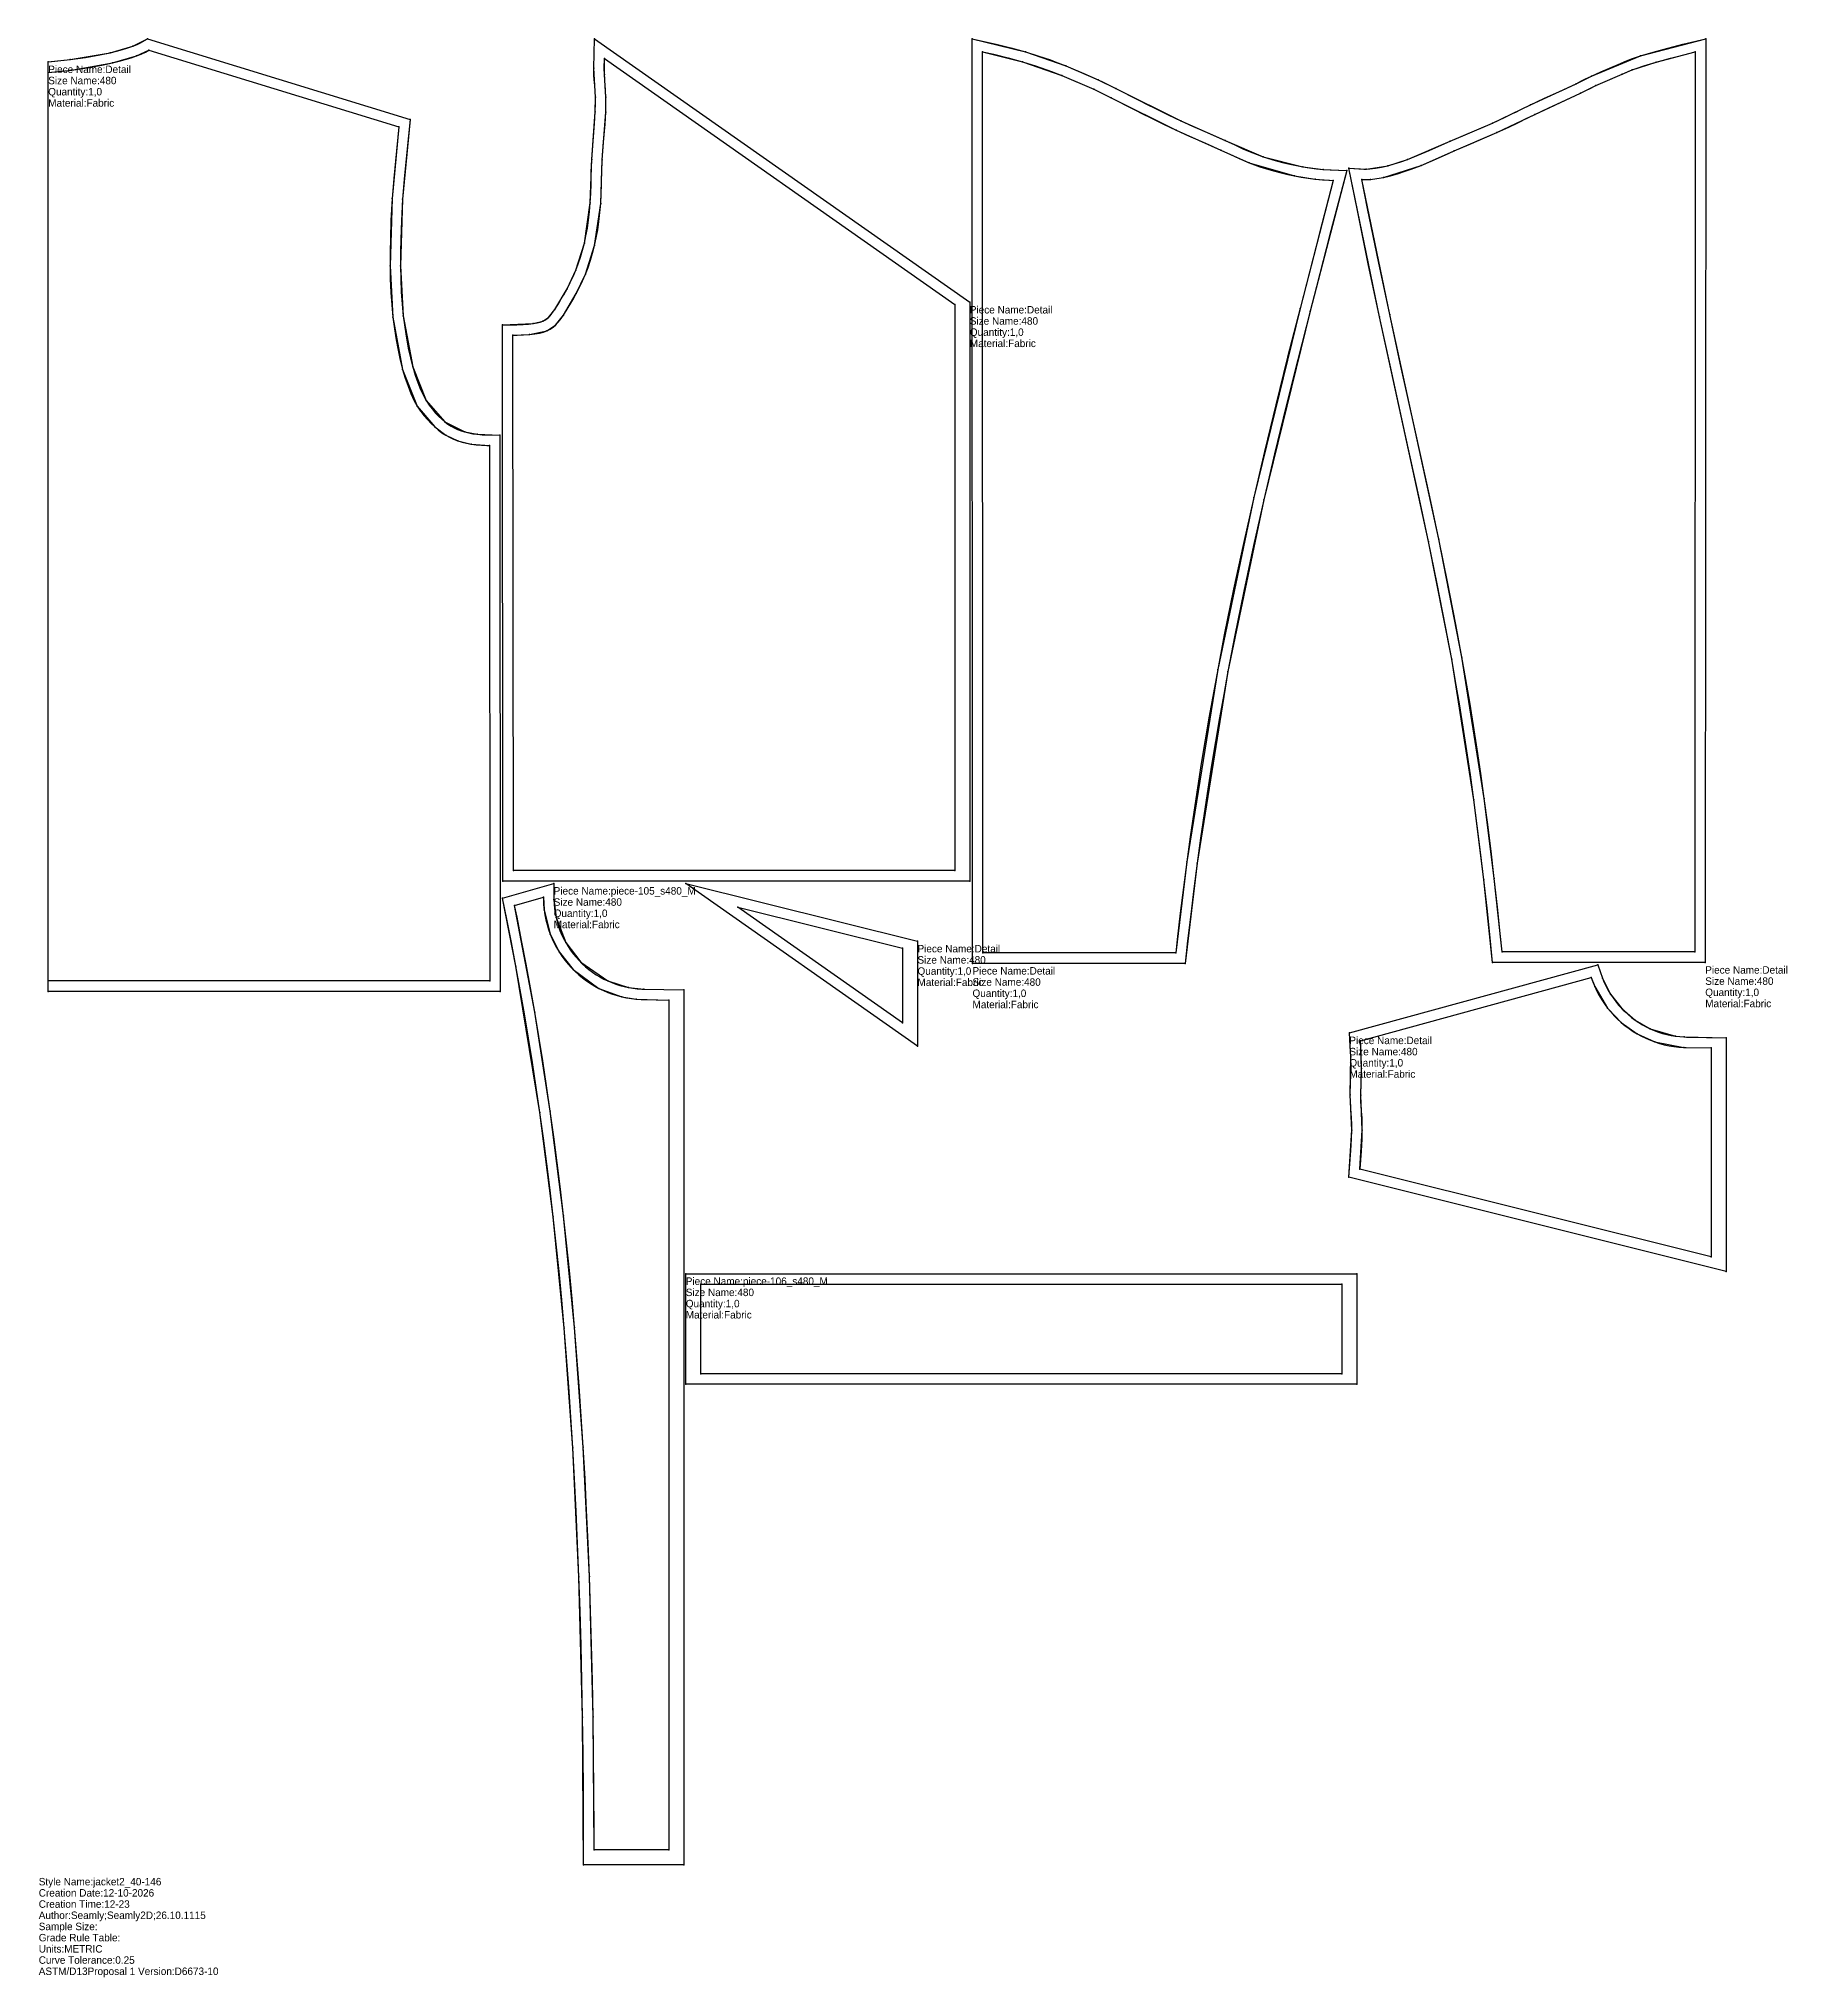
# Model space of a CAD drawing. Extents: x 0 to 1171, y -69 to 1229.
import ezdxf

# ---------------------------------------------------------------- set-up
doc = ezdxf.new("R2010")
doc.units = 0
for name, color, linetype in [('1', 7, 'CONTINUOUS'), ('14', 7, 'CONTINUOUS'), ('2', 7, 'CONTINUOUS'), ('3', 7, 'CONTINUOUS'), ('84', 7, 'CONTINUOUS'), ('87', 7, 'CONTINUOUS')]:
    doc.layers.add(name, color=color, linetype=linetype)

# ---------------------------------------------------------------- blocks, each defined once
blk = doc.blocks.new('piece-105_s480_M')
at = {"layer": '1'}
blk.add_lwpolyline([(344.91, 663.58), (345, 652.79), (346.49, 640.75), (352.96, 623.99), (363.02, 610.77), (381.08, 598.25), (395.02, 593.82), (405.34, 592.75), (431.99, 592.22), (431.99, 6.37), (365, 6.37), (364.28, 105.23), (361.85, 199.07), (357.72, 285.58), (351.97, 365.65), (344.62, 440.18), (335.72, 510.08), (319.6, 608.21), (310.62, 653.69)], close=True, dxfattribs=at)
at = {"layer": '14'}
blk.add_lwpolyline([(337.99, 654.29), (338.51, 645.84), (342.58, 629.61), (348.59, 617.66), (358.07, 605.82), (375.25, 593.29), (390.51, 587.63), (400.22, 586.02), (421.99, 585.41), (421.99, 16.37), (371.99, 16.37), (371.28, 105.34), (368.84, 199.33), (364.71, 285.99), (358.94, 366.24), (351.57, 440.96), (342.66, 511.06), (332.24, 577.43), (318.77, 648.76)], close=True, dxfattribs=at)
at = {"layer": '2'}
for p in [(344.91, 663.58), (310.62, 653.69), (337.99, 654.29), (318.77, 648.76), (421.99, 585.41), (431.99, 592.22), (371.99, 16.37), (421.99, 16.37), (365, 6.37), (431.99, 6.37)]:
    blk.add_point(p, dxfattribs=at)
at = {"layer": '3'}
for p in [(345, 652.79), (338.51, 645.84), (346.49, 640.75), (342.58, 629.61), (352.96, 623.99), (348.59, 617.66), (363.02, 610.77), (319.6, 608.21), (358.07, 605.82), (381.08, 598.25), (375.25, 593.29), (390.51, 587.63), (395.02, 593.82), (400.22, 586.02), (405.34, 592.75), (332.24, 577.43), (335.72, 510.08), (342.66, 511.06), (344.62, 440.18), (351.57, 440.96), (351.97, 365.65), (358.94, 366.24), (364.71, 285.99), (357.72, 285.58), (361.85, 199.07), (368.84, 199.33), (364.28, 105.23), (371.28, 105.34)]:
    blk.add_point(p, dxfattribs=at)
at = {"layer": '84'}
blk.add_lwpolyline([(344.91, 663.58), (345, 652.79), (345.16, 649.72), (345.46, 646.7), (345.9, 643.71), (346.49, 640.75), (347.23, 637.83), (348.1, 634.96), (349.12, 632.13), (350.26, 629.36), (351.55, 626.64), (352.96, 623.99), (354.51, 621.4), (356.18, 618.89), (357.98, 616.46), (359.9, 614.12), (361.97, 611.84), (363.02, 610.77), (364.06, 609.74), (366.28, 607.73), (368.56, 605.85), (370.92, 604.09), (373.36, 602.44), (375.87, 600.92), (378.45, 599.52), (381.08, 598.25), (383.78, 597.1), (386.52, 596.08), (389.31, 595.19), (392.15, 594.44), (395.02, 593.82), (397.93, 593.34), (400.87, 592.99), (403.86, 592.79), (405.34, 592.75), (431.99, 592.22), (431.99, 6.37), (365, 6.37), (364.98, 29.49), (364.86, 55.28), (364.63, 80.52), (364.28, 105.23), (363.84, 129.43), (363.28, 153.12), (362.62, 176.33), (361.85, 199.07), (360.97, 221.35), (359.99, 243.18), (358.91, 264.59), (357.72, 285.58), (356.44, 306.16), (355.05, 326.36), (353.56, 346.18), (351.97, 365.65), (350.28, 384.76), (348.49, 403.55), (346.6, 422.01), (344.62, 440.18), (342.54, 458.05), (340.36, 475.65), (338.09, 492.99), (335.72, 510.08), (333.27, 526.93), (330.72, 543.57), (328.07, 560), (325.34, 576.24), (322.51, 592.31), (319.6, 608.21), (316.59, 623.97), (313.5, 639.59), (310.62, 653.69)], close=True, dxfattribs=at)
at = {"layer": '87'}
blk.add_lwpolyline([(337.99, 654.29), (338.01, 652.59), (338.17, 649.2), (338.51, 645.84), (339.01, 642.51), (339.66, 639.21), (340.48, 635.96), (341.46, 632.76), (342.58, 629.61), (343.86, 626.52), (345.29, 623.49), (346.87, 620.54), (348.59, 617.66), (350.45, 614.87), (352.46, 612.16), (354.6, 609.55), (356.88, 607.03), (358.07, 605.82), (359.25, 604.65), (361.7, 602.43), (364.24, 600.34), (366.87, 598.38), (369.59, 596.55), (372.38, 594.85), (375.25, 593.29), (378.18, 591.87), (381.19, 590.6), (384.24, 589.46), (387.35, 588.47), (390.51, 587.63), (393.71, 586.94), (396.95, 586.4), (400.22, 586.02), (403.52, 585.8), (405.18, 585.75), (421.99, 585.41), (421.99, 16.37), (371.99, 16.37), (371.98, 29.51), (371.86, 55.32), (371.62, 80.6), (371.28, 105.34), (370.83, 129.57), (370.28, 153.3), (369.61, 176.55), (368.84, 199.33), (367.97, 221.64), (366.99, 243.52), (365.9, 264.96), (364.71, 285.99), (363.42, 306.62), (362.03, 326.86), (360.53, 346.73), (358.94, 366.24), (357.25, 385.4), (355.45, 404.24), (353.56, 422.75), (351.57, 440.96), (349.49, 458.89), (347.31, 476.53), (345.03, 493.92), (342.66, 511.06), (340.19, 527.97), (337.63, 544.66), (334.98, 561.14), (332.24, 577.43), (329.4, 593.55), (326.48, 609.5), (323.46, 625.3), (320.36, 640.97), (318.77, 648.76)], close=True, dxfattribs=at)
at = {"layer": '1'}
for s, p in [('Size Name:480', (344.91, 648.58)), ('Piece Name:piece-105_s480_M', (344.91, 656.08)), ('Quantity:1,0', (344.91, 641.08)), ('Material:Fabric', (344.91, 633.58))]:
    blk.add_text(s, height=5, dxfattribs=at).set_placement(p)
blk = doc.blocks.new('piece-106_s480_M')
at = {"layer": '1'}
blk.add_lwpolyline([(433.39, 402.17), (882.85, 402.17), (882.85, 328.17), (433.39, 328.17)], close=True, dxfattribs=at)
at = {"layer": '14'}
blk.add_lwpolyline([(443.39, 395.17), (872.84, 395.17), (872.84, 335.17), (443.39, 335.17)], close=True, dxfattribs=at)
at = {"layer": '2'}
for p in [(433.39, 402.17), (443.39, 395.17), (872.84, 395.17), (882.85, 402.17), (433.39, 328.17), (443.39, 335.17), (872.84, 335.17), (882.85, 328.17)]:
    blk.add_point(p, dxfattribs=at)
at = {"layer": '84'}
blk.add_lwpolyline([(433.39, 402.17), (882.85, 402.17), (882.85, 328.17), (433.39, 328.17)], close=True, dxfattribs=at)
at = {"layer": '87'}
blk.add_lwpolyline([(443.39, 395.17), (872.84, 395.17), (872.84, 335.17), (443.39, 335.17)], close=True, dxfattribs=at)
at = {"layer": '1'}
for s, p in [('Size Name:480', (433.39, 387.17)), ('Piece Name:piece-106_s480_M', (433.39, 394.67)), ('Quantity:1,0', (433.39, 379.67)), ('Material:Fabric', (433.39, 372.17))]:
    blk.add_text(s, height=5, dxfattribs=at).set_placement(p)
blk = doc.blocks.new('piece_Detail_s480_M')
at = {"layer": '1'}
blk.add_lwpolyline([(6.35, 1213.79), (21.1, 1215.26), (47.79, 1219.94), (62.98, 1224.33), (72.95, 1229.25), (248.81, 1175.22), (243.73, 1121.92), (242.31, 1077.25), (244.21, 1043.64), (250.49, 1009.6), (259.51, 986.88), (272, 972.75), (285.38, 965.89), (293.77, 964.35), (308.83, 963.69), (309.12, 591.24), (6.35, 591.24)], close=True, dxfattribs=at)
at = {"layer": '14'}
blk.add_lwpolyline([(6.35, 1206.76), (21.98, 1208.32), (49.36, 1213.11), (65.42, 1217.76), (73.77, 1221.68), (241.25, 1170.22), (236.74, 1122.38), (235.31, 1077.19), (237.25, 1042.86), (243.75, 1007.73), (253.5, 983.29), (265.21, 969.34), (272.6, 963.8), (280.63, 960.04), (289.69, 957.83), (301.83, 956.86), (302.11, 598.24), (6.35, 598.24)], close=True, dxfattribs=at)
at = {"layer": '2'}
for p in [(72.95, 1229.25), (73.77, 1221.68), (6.35, 1213.79), (6.35, 1206.76), (241.25, 1170.22), (248.81, 1175.22), (308.83, 963.69), (301.83, 956.86), (6.35, 598.24), (302.11, 598.24), (6.35, 591.24), (309.12, 591.24)]:
    blk.add_point(p, dxfattribs=at)
at = {"layer": '3'}
for p in [(62.98, 1224.33), (21.1, 1215.26), (21.98, 1208.32), (47.79, 1219.94), (49.36, 1213.11), (65.42, 1217.76), (236.74, 1122.38), (243.73, 1121.92), (235.31, 1077.19), (242.31, 1077.25), (237.25, 1042.86), (244.21, 1043.64), (243.75, 1007.73), (250.49, 1009.6), (259.51, 986.88), (253.5, 983.29), (265.21, 969.34), (272, 972.75), (272.6, 963.8), (285.38, 965.89), (293.77, 964.35), (280.63, 960.04), (289.69, 957.83)]:
    blk.add_point(p, dxfattribs=at)
at = {"layer": '84'}
blk.add_lwpolyline([(6.35, 1213.79), (10.86, 1214.14), (21.1, 1215.26), (31.23, 1216.71), (40.97, 1218.46), (47.79, 1219.94), (52.04, 1220.98), (56.03, 1222.07), (59.69, 1223.18), (62.98, 1224.33), (65.84, 1225.46), (68.2, 1226.57), (72.95, 1229.25), (248.81, 1175.22), (246.54, 1153.38), (244.76, 1135.11), (243.73, 1121.92), (242.92, 1107.33), (242.52, 1095.14), (242.36, 1086.39), (242.32, 1081.78), (242.31, 1077.25), (242.48, 1068.38), (242.86, 1059.82), (243.44, 1051.57), (244.21, 1043.64), (245.16, 1036.06), (246.27, 1028.84), (247.54, 1022.01), (248.95, 1015.59), (250.49, 1009.6), (252.15, 1004.06), (253.9, 998.99), (255.73, 994.42), (257.61, 990.37), (259.51, 986.88), (261.44, 983.93), (262.36, 982.72), (263.43, 981.39), (265.64, 978.83), (267.78, 976.56), (269.9, 974.53), (272, 972.75), (274.1, 971.17), (276.21, 969.8), (278.37, 968.59), (280.6, 967.55), (282.93, 966.66), (285.38, 965.89), (288, 965.26), (290.79, 964.74), (293.77, 964.35), (296.98, 964.07), (300.44, 963.9), (308.83, 963.69), (309.12, 591.24), (6.35, 591.24)], close=True, dxfattribs=at)
at = {"layer": '87'}
blk.add_lwpolyline([(6.35, 1206.76), (11.52, 1207.17), (21.98, 1208.32), (32.34, 1209.8), (42.33, 1211.59), (49.36, 1213.11), (53.8, 1214.2), (57.98, 1215.34), (61.86, 1216.53), (65.42, 1217.76), (68.62, 1219.04), (71.41, 1220.34), (73.77, 1221.68), (241.25, 1170.22), (239.57, 1154.09), (237.78, 1135.72), (236.74, 1122.38), (235.93, 1107.64), (235.52, 1095.32), (235.36, 1086.48), (235.32, 1081.81), (235.31, 1077.19), (235.48, 1068.16), (235.87, 1059.42), (236.46, 1050.98), (237.25, 1042.86), (238.22, 1035.09), (239.37, 1027.67), (240.68, 1020.62), (242.14, 1013.97), (243.75, 1007.73), (245.48, 1001.91), (247.34, 996.55), (249.3, 991.64), (251.35, 987.22), (253.5, 983.29), (255.72, 979.88), (256.85, 978.4), (258.05, 976.91), (260.43, 974.15), (262.81, 971.62), (265.21, 969.34), (267.62, 967.27), (270.08, 965.43), (272.6, 963.8), (275.19, 962.36), (277.86, 961.11), (280.63, 960.04), (283.51, 959.14), (286.53, 958.41), (289.69, 957.83), (293.01, 957.39), (296.51, 957.08), (300.19, 956.9), (301.83, 956.86), (302.11, 598.24), (6.35, 598.24)], close=True, dxfattribs=at)
at = {"layer": '1'}
for s, p in [('Piece Name:Detail', (6.35, 1206.29)), ('Size Name:480', (6.35, 1198.79)), ('Quantity:1,0', (6.35, 1191.29)), ('Material:Fabric', (6.35, 1183.79))]:
    blk.add_text(s, height=5, dxfattribs=at).set_placement(p)
blk = doc.blocks.new('piece_Detail_s480-108_M')
at = {"layer": '1'}
blk.add_lwpolyline([(877.87, 563.42), (1044.24, 609.07), (1047.46, 600.06), (1052.85, 589.34), (1060.31, 579.77), (1069.26, 572.02), (1079.42, 566.18), (1096.27, 561.27), (1102.2, 560.72), (1130.33, 560.15), (1130.33, 403.71), (877.62, 466.74), (879.54, 498.35), (878.49, 521.86), (878.91, 547.36)], close=True, dxfattribs=at)
at = {"layer": '14'}
blk.add_lwpolyline([(885.27, 558.19), (1039.83, 600.6), (1042.2, 594.45), (1050.8, 580.09), (1060.04, 570.36), (1070.72, 562.78), (1082.58, 557.39), (1101.86, 553.73), (1120.33, 553.35), (1120.33, 413.42), (885, 472.12), (886.54, 498.3), (885.49, 521.84), (886.02, 539.55)], close=True, dxfattribs=at)
at = {"layer": '2'}
for p in [(1039.83, 600.6), (1044.24, 609.07), (877.87, 563.42), (1130.33, 560.15), (885.27, 558.19), (1120.33, 553.35), (885, 472.12), (877.62, 466.74), (1120.33, 413.42), (1130.33, 403.71)]:
    blk.add_point(p, dxfattribs=at)
at = {"layer": '3'}
for p in [(1047.46, 600.06), (1042.2, 594.45), (1052.85, 589.34), (1050.8, 580.09), (1060.31, 579.77), (1069.26, 572.02), (1060.04, 570.36), (1070.72, 562.78), (1079.42, 566.18), (1096.27, 561.27), (1102.2, 560.72), (878.91, 547.36), (1082.58, 557.39), (1101.86, 553.73), (886.02, 539.55), (878.49, 521.86), (885.49, 521.84), (879.54, 498.35), (886.54, 498.3)]:
    blk.add_point(p, dxfattribs=at)
at = {"layer": '84'}
blk.add_lwpolyline([(877.87, 563.42), (1044.24, 609.07), (1047.46, 600.06), (1048.6, 597.29), (1049.89, 594.57), (1051.3, 591.92), (1052.85, 589.34), (1054.52, 586.83), (1056.32, 584.4), (1058.24, 582.05), (1060.31, 579.77), (1061.36, 578.7), (1062.4, 577.68), (1064.62, 575.66), (1066.9, 573.78), (1069.26, 572.02), (1071.7, 570.38), (1074.21, 568.85), (1076.79, 567.45), (1079.42, 566.18), (1082.11, 565.03), (1084.86, 564.01), (1087.65, 563.13), (1090.49, 562.37), (1093.36, 561.75), (1096.27, 561.27), (1099.21, 560.93), (1102.2, 560.72), (1103.68, 560.68), (1130.33, 560.15), (1130.33, 403.71), (877.62, 466.74), (878.04, 472.9), (878.98, 484.75), (879.42, 492.52), (879.54, 498.35), (879.52, 502.25), (879.39, 506.19), (879.13, 510.21), (878.95, 512.25), (878.79, 513.99), (878.59, 517.28), (878.49, 521.86), (878.74, 530.18), (879.02, 539.6), (878.91, 547.36), (878.52, 554.57)], close=True, dxfattribs=at)
at = {"layer": '87'}
blk.add_lwpolyline([(885.27, 558.19), (1039.83, 600.6), (1040.92, 597.54), (1042.2, 594.45), (1043.63, 591.43), (1045.21, 588.47), (1046.93, 585.6), (1048.79, 582.8), (1050.8, 580.09), (1052.94, 577.48), (1055.21, 574.96), (1056.41, 573.75), (1057.59, 572.58), (1060.04, 570.36), (1062.58, 568.27), (1065.21, 566.31), (1067.93, 564.48), (1070.72, 562.78), (1073.59, 561.22), (1076.52, 559.81), (1079.52, 558.53), (1082.58, 557.39), (1085.69, 556.41), (1088.85, 555.56), (1092.05, 554.87), (1095.29, 554.34), (1098.56, 553.96), (1101.86, 553.73), (1103.52, 553.68), (1120.33, 553.35), (1120.33, 413.42), (885, 472.12), (885.02, 472.38), (885.97, 484.28), (886.41, 492.24), (886.54, 498.3), (886.52, 502.39), (886.38, 506.53), (886.11, 510.74), (885.92, 512.88), (885.77, 514.51), (885.59, 517.57), (885.49, 521.84), (885.74, 529.97), (886.02, 539.55), (885.9, 547.59), (885.51, 555.01)], close=True, dxfattribs=at)
at = {"layer": '1'}
for s, p in [('Piece Name:Detail', (877.87, 555.92)), ('Size Name:480', (877.87, 548.42)), ('Quantity:1,0', (877.87, 540.92)), ('Material:Fabric', (877.87, 533.42))]:
    blk.add_text(s, height=5, dxfattribs=at).set_placement(p)
blk = doc.blocks.new('piece_Detail_s480-109_M')
at = {"layer": '1'}
blk.add_lwpolyline([(588.61, 624.86), (588.61, 554.56), (433.39, 663.58)], close=True, dxfattribs=at)
at = {"layer": '14'}
blk.add_lwpolyline([(578.61, 620.14), (578.61, 570.14), (468.2, 647.68)], close=True, dxfattribs=at)
at = {"layer": '2'}
for p in [(433.39, 663.58), (468.2, 647.68), (588.61, 624.86), (578.61, 620.14), (578.61, 570.14), (588.61, 554.56)]:
    blk.add_point(p, dxfattribs=at)
at = {"layer": '84'}
blk.add_lwpolyline([(588.61, 624.86), (588.61, 554.56), (433.39, 663.58)], close=True, dxfattribs=at)
at = {"layer": '87'}
blk.add_lwpolyline([(578.61, 620.14), (578.61, 570.14), (468.2, 647.68)], close=True, dxfattribs=at)
at = {"layer": '1'}
for s, p in [('Size Name:480', (588.61, 609.86)), ('Piece Name:Detail', (588.61, 617.36)), ('Quantity:1,0', (588.61, 602.36)), ('Material:Fabric', (588.61, 594.86))]:
    blk.add_text(s, height=5, dxfattribs=at).set_placement(p)
blk = doc.blocks.new('piece_Detail_s480-110_M')
at = {"layer": '1'}
blk.add_lwpolyline([(623.66, 1052.76), (623.66, 665.12), (310.91, 665.12), (310.62, 1037.74), (331.22, 1038.47), (337.64, 1040.14), (341.43, 1042.61), (345.7, 1048.04), (353.89, 1061.86), (359.71, 1074.23), (365.48, 1092.35), (369.44, 1119.42), (370.45, 1148.49), (372.75, 1180.33), (372.85, 1190.06), (371.82, 1209.67), (372.36, 1229.25)], close=True, dxfattribs=at)
at = {"layer": '14'}
blk.add_lwpolyline([(613.66, 1051.23), (613.66, 672.12), (317.9, 672.12), (317.62, 1030.74), (328.76, 1031.13), (340.44, 1033.71), (346.2, 1037.48), (351.56, 1044.19), (360.05, 1058.55), (366.2, 1071.6), (372.29, 1090.73), (376.43, 1118.93), (377.44, 1148.07), (379.74, 1180.06), (379.85, 1190.2), (378.92, 1205.38), (379, 1216.04)], close=True, dxfattribs=at)
at = {"layer": '2'}
for p in [(372.36, 1229.25), (379, 1216.04), (623.66, 1052.76), (613.66, 1051.23), (310.62, 1037.74), (317.62, 1030.74), (310.91, 665.12), (317.9, 672.12), (613.66, 672.12), (623.66, 665.12)]:
    blk.add_point(p, dxfattribs=at)
at = {"layer": '3'}
for p in [(371.82, 1209.67), (378.92, 1205.38), (372.85, 1190.06), (379.85, 1190.2), (372.75, 1180.33), (379.74, 1180.06), (370.45, 1148.49), (377.44, 1148.07), (369.44, 1119.42), (376.43, 1118.93), (365.48, 1092.35), (372.29, 1090.73), (359.71, 1074.23), (366.2, 1071.6), (353.89, 1061.86), (360.05, 1058.55), (337.64, 1040.14), (341.43, 1042.61), (345.7, 1048.04), (351.56, 1044.19), (328.76, 1031.13), (331.22, 1038.47), (340.44, 1033.71), (346.2, 1037.48)]:
    blk.add_point(p, dxfattribs=at)
at = {"layer": '84'}
blk.add_lwpolyline([(623.66, 1052.76), (623.66, 665.12), (310.91, 665.12), (310.62, 1037.74), (317.89, 1037.74), (320.25, 1037.75), (324.49, 1037.87), (328.13, 1038.11), (331.22, 1038.47), (333.81, 1038.93), (335.92, 1039.5), (337.64, 1040.14), (339.06, 1040.85), (340.28, 1041.65), (341.43, 1042.61), (342.57, 1043.79), (343.74, 1045.23), (345.7, 1048.04), (348.71, 1052.93), (350.46, 1055.86), (351.64, 1057.85), (353.89, 1061.86), (355.97, 1065.91), (357.92, 1070.03), (359.71, 1074.23), (361.37, 1078.55), (362.88, 1082.99), (364.25, 1087.59), (365.48, 1092.35), (366.56, 1097.31), (367.5, 1102.47), (368.3, 1107.87), (368.94, 1113.51), (369.44, 1119.42), (369.79, 1125.61), (369.98, 1132.12), (370.01, 1135.52), (370.07, 1139.94), (370.45, 1148.49), (371.37, 1160.74), (372.31, 1172.57), (372.75, 1180.33), (372.87, 1186.17), (372.85, 1190.06), (372.72, 1194.01), (372.46, 1198.02), (372.28, 1200.07), (372.12, 1201.8), (371.92, 1205.09), (371.82, 1209.67), (372.36, 1229.25)], close=True, dxfattribs=at)
at = {"layer": '87'}
blk.add_lwpolyline([(613.66, 1051.23), (613.66, 672.12), (317.9, 672.12), (317.62, 1030.74), (317.9, 1030.74), (320.36, 1030.75), (324.81, 1030.87), (328.76, 1031.13), (332.25, 1031.54), (335.33, 1032.1), (338.04, 1032.82), (340.44, 1033.71), (342.57, 1034.77), (344.47, 1036.03), (346.2, 1037.48), (347.8, 1039.14), (349.33, 1041), (351.56, 1044.19), (354.7, 1049.31), (356.48, 1052.28), (357.71, 1054.35), (360.05, 1058.55), (362.25, 1062.81), (364.3, 1067.16), (366.2, 1071.6), (367.95, 1076.17), (369.55, 1080.87), (370.99, 1085.71), (372.29, 1090.73), (373.42, 1095.93), (374.41, 1101.33), (375.24, 1106.96), (375.91, 1112.82), (376.43, 1118.93), (376.78, 1125.31), (376.98, 1131.98), (377.01, 1135.44), (377.07, 1139.73), (377.44, 1148.07), (378.35, 1160.2), (379.3, 1172.09), (379.74, 1180.06), (379.88, 1186.11), (379.85, 1190.2), (379.71, 1194.35), (379.44, 1198.56), (379.25, 1200.7), (379.1, 1202.33), (378.92, 1205.38), (378.82, 1209.65), (379, 1216.04)], close=True, dxfattribs=at)
at = {"layer": '1'}
for s, p in [('Size Name:480', (623.66, 1037.76)), ('Piece Name:Detail', (623.66, 1045.26)), ('Quantity:1,0', (623.66, 1030.26)), ('Material:Fabric', (623.66, 1022.76))]:
    blk.add_text(s, height=5, dxfattribs=at).set_placement(p)
blk = doc.blocks.new('piece_Detail_s480-111_M')
at = {"layer": '1'}
blk.add_lwpolyline([(625.45, 610), (625.21, 1229.25), (660.89, 1220.45), (687.9, 1211.05), (709.59, 1201.82), (721.43, 1195.95), (764.92, 1174.32), (794.61, 1161.13), (820.21, 1150.22), (846.81, 1143.5), (860.4, 1141.8), (876.11, 1141.11), (851.62, 1046.9), (820.63, 920.4), (796.57, 805.54), (775.97, 677.03), (767.85, 610)], close=True, dxfattribs=at)
at = {"layer": '14'}
blk.add_lwpolyline([(632.45, 617), (632.21, 1220.51), (658.93, 1213.73), (685.27, 1204.57), (706.66, 1195.47), (718.3, 1189.69), (761.98, 1167.97), (791.75, 1154.74), (810.67, 1146.24), (841.07, 1137.44), (855.04, 1135.28), (867.12, 1134.43), (844.84, 1048.64), (813.8, 921.97), (789.69, 806.83), (769.03, 677.96), (761.59, 617)], close=True, dxfattribs=at)
at = {"layer": '2'}
for p in [(625.21, 1229.25), (632.21, 1220.51), (867.12, 1134.43), (876.11, 1141.11), (632.45, 617), (761.59, 617), (625.45, 610), (767.85, 610)]:
    blk.add_point(p, dxfattribs=at)
at = {"layer": '3'}
for p in [(660.89, 1220.45), (658.93, 1213.73), (687.9, 1211.05), (685.27, 1204.57), (706.66, 1195.47), (709.59, 1201.82), (721.43, 1195.95), (718.3, 1189.69), (764.92, 1174.32), (761.98, 1167.97), (794.61, 1161.13), (791.75, 1154.74), (810.67, 1146.24), (820.21, 1150.22), (846.81, 1143.5), (841.07, 1137.44), (855.04, 1135.28), (860.4, 1141.8), (844.84, 1048.64), (851.62, 1046.9), (813.8, 921.97), (820.63, 920.4), (789.69, 806.83), (796.57, 805.54), (769.03, 677.96), (775.97, 677.03)]:
    blk.add_point(p, dxfattribs=at)
at = {"layer": '84'}
blk.add_lwpolyline([(625.45, 610), (625.21, 1229.25), (641.32, 1225.65), (651.2, 1223.16), (660.89, 1220.45), (669.89, 1217.7), (677.65, 1215.08), (680.85, 1213.86), (687.9, 1211.05), (701.57, 1205.36), (709.59, 1201.82), (712.5, 1200.41), (721.43, 1195.95), (736.94, 1188.17), (742.99, 1185.06), (747.63, 1182.67), (756.5, 1178.29), (764.92, 1174.32), (772.92, 1170.7), (784.24, 1165.7), (794.61, 1161.13), (801.15, 1158.15), (804.26, 1156.67), (807.01, 1155.37), (813.23, 1152.76), (820.21, 1150.22), (825.88, 1148.41), (829.83, 1147.28), (833.91, 1146.2), (838.11, 1145.21), (842.41, 1144.31), (846.81, 1143.5), (851.28, 1142.81), (855.81, 1142.24), (860.4, 1141.8), (865.04, 1141.51), (876.11, 1141.11), (864.66, 1097.35), (851.62, 1046.9), (843.34, 1014.34), (835.42, 982.51), (827.85, 951.25), (820.63, 920.4), (813.75, 889.8), (807.2, 859.27), (801, 828.66), (796.57, 805.54), (793.71, 790.02), (790.94, 774.39), (788.24, 758.62), (785.63, 742.69), (783.1, 726.59), (780.64, 710.3), (778.27, 693.78), (775.97, 677.03), (773.75, 660.02), (771.61, 642.74), (769.55, 625.15), (767.85, 610)], close=True, dxfattribs=at)
at = {"layer": '87'}
blk.add_lwpolyline([(632.45, 617), (632.21, 1220.51), (639.7, 1218.84), (649.4, 1216.39), (658.93, 1213.73), (667.74, 1211.04), (675.28, 1208.49), (678.31, 1207.33), (685.27, 1204.57), (698.81, 1198.93), (706.66, 1195.47), (709.41, 1194.13), (718.3, 1189.69), (733.77, 1181.93), (739.79, 1178.84), (744.48, 1176.42), (753.46, 1171.99), (761.98, 1167.97), (770.06, 1164.31), (781.41, 1159.3), (791.75, 1154.74), (798.19, 1151.81), (801.26, 1150.34), (804.16, 1148.98), (810.67, 1146.24), (817.94, 1143.59), (823.85, 1141.71), (827.97, 1140.53), (832.22, 1139.41), (836.59, 1138.38), (841.07, 1137.44), (845.64, 1136.6), (850.31, 1135.88), (855.04, 1135.28), (859.84, 1134.82), (864.69, 1134.52), (867.12, 1134.43), (857.88, 1099.11), (844.84, 1048.64), (836.55, 1016.04), (828.62, 984.18), (821.04, 952.87), (813.8, 921.97), (806.91, 891.3), (800.35, 860.7), (794.13, 830.02), (789.69, 806.83), (786.83, 791.27), (784.04, 775.59), (781.34, 759.77), (778.72, 743.8), (776.18, 727.66), (773.72, 711.32), (771.34, 694.76), (769.03, 677.96), (766.81, 660.91), (764.66, 643.58), (762.59, 625.95), (761.59, 617)], close=True, dxfattribs=at)
at = {"layer": '1'}
for s, p in [('Size Name:480', (625.45, 595)), ('Piece Name:Detail', (625.45, 602.5)), ('Quantity:1,0', (625.45, 587.5)), ('Material:Fabric', (625.45, 580))]:
    blk.add_text(s, height=5, dxfattribs=at).set_placement(p)
blk = doc.blocks.new('piece_Detail_s480-112_M')
at = {"layer": '1'}
blk.add_lwpolyline([(1116.26, 610.63), (973.78, 610.63), (967.99, 665.98), (961.32, 719.44), (946.43, 813.74), (930.94, 892.58), (898.1, 1043.05), (877.62, 1142.66), (889.05, 1141.97), (903.62, 1144.26), (916.86, 1148.47), (945.38, 1160.57), (973.75, 1172.8), (999.12, 1184.94), (1029.76, 1199.14), (1039.98, 1204.22), (1072.89, 1217.78), (1116.61, 1229.25)], close=True, dxfattribs=at)
at = {"layer": '14'}
blk.add_lwpolyline([(1109.27, 617.64), (980.13, 617.64), (974.95, 666.77), (968.26, 720.38), (953.32, 814.99), (937.79, 894.02), (904.95, 1044.51), (886.27, 1135.07), (892.14, 1135.09), (900.82, 1136.4), (925.98, 1144.47), (948.16, 1154.14), (976.61, 1166.41), (1002.14, 1178.62), (1032.81, 1192.83), (1042.96, 1197.88), (1060.62, 1205.55), (1067.28, 1208.39), (1083.44, 1213.65), (1109.6, 1220.41)], close=True, dxfattribs=at)
at = {"layer": '2'}
for p in [(1109.6, 1220.41), (1116.61, 1229.25), (877.62, 1142.66), (886.27, 1135.07), (973.78, 610.63), (980.13, 617.64), (1109.27, 617.64), (1116.26, 610.63)]:
    blk.add_point(p, dxfattribs=at)
at = {"layer": '3'}
for p in [(1067.28, 1208.39), (1072.89, 1217.78), (1083.44, 1213.65), (1029.76, 1199.14), (1039.98, 1204.22), (1042.96, 1197.88), (1060.62, 1205.55), (999.12, 1184.94), (1032.81, 1192.83), (973.75, 1172.8), (1002.14, 1178.62), (945.38, 1160.57), (976.61, 1166.41), (903.62, 1144.26), (916.86, 1148.47), (925.98, 1144.47), (948.16, 1154.14), (889.05, 1141.97), (892.14, 1135.09), (900.82, 1136.4), (898.1, 1043.05), (904.95, 1044.51), (930.94, 892.58), (937.79, 894.02), (946.43, 813.74), (953.32, 814.99), (961.32, 719.44), (968.26, 720.38), (967.99, 665.98), (974.95, 666.77)]:
    blk.add_point(p, dxfattribs=at)
at = {"layer": '84'}
blk.add_lwpolyline([(1116.26, 610.63), (973.78, 610.63), (972.16, 627.14), (970.1, 646.91), (967.99, 665.98), (965.83, 684.39), (963.6, 702.19), (961.32, 719.44), (958.99, 736.17), (956.59, 752.43), (954.14, 768.27), (951.63, 783.74), (949.06, 798.89), (946.43, 813.74), (942.39, 835.64), (936.78, 864.25), (930.94, 892.58), (924.86, 921), (915.31, 964.5), (905.16, 1010.54), (898.1, 1043.05), (890.81, 1077.49), (883.27, 1114.23), (877.62, 1142.66), (887.49, 1142), (889.05, 1141.97), (891.59, 1142.07), (895.34, 1142.51), (899.37, 1143.25), (903.62, 1144.26), (907.99, 1145.5), (912.44, 1146.92), (916.86, 1148.47), (923.38, 1150.96), (931.41, 1154.33), (941.44, 1158.82), (945.38, 1160.57), (955.48, 1164.82), (973.75, 1172.8), (982.25, 1176.69), (987.25, 1179.09), (989.44, 1180.18), (992.66, 1181.8), (999.12, 1184.94), (1008.58, 1189.38), (1020.14, 1194.66), (1029.76, 1199.14), (1033.45, 1200.99), (1035.61, 1202.09), (1039.98, 1204.22), (1046.39, 1207.14), (1057.89, 1212), (1063.48, 1214.37), (1064.66, 1214.88), (1067.6, 1216), (1072.89, 1217.78), (1081.49, 1220.38), (1091.15, 1223.05), (1101.15, 1225.61), (1116.61, 1229.25)], close=True, dxfattribs=at)
at = {"layer": '87'}
blk.add_lwpolyline([(1109.27, 617.64), (980.13, 617.64), (979.12, 627.85), (977.06, 647.66), (974.95, 666.77), (972.78, 685.23), (970.55, 703.09), (968.26, 720.38), (965.91, 737.16), (963.51, 753.48), (961.05, 769.37), (958.54, 784.89), (955.96, 800.08), (953.32, 814.99), (949.27, 836.95), (943.65, 865.63), (937.79, 894.02), (931.7, 922.48), (922.14, 966.01), (911.99, 1012.04), (904.95, 1044.51), (897.66, 1078.92), (890.13, 1115.62), (886.27, 1135.07), (887.2, 1135), (889.12, 1134.97), (892.14, 1135.09), (896.38, 1135.59), (900.82, 1136.4), (905.38, 1137.49), (910.02, 1138.8), (914.66, 1140.29), (919.27, 1141.9), (925.98, 1144.47), (934.2, 1147.91), (944.28, 1152.42), (948.16, 1154.14), (958.24, 1158.39), (976.61, 1166.41), (985.22, 1170.35), (990.33, 1172.8), (992.58, 1173.92), (995.76, 1175.53), (1002.14, 1178.62), (1011.52, 1183.03), (1023.07, 1188.3), (1032.81, 1192.83), (1036.62, 1194.75), (1038.73, 1195.83), (1042.96, 1197.88), (1049.21, 1200.73), (1060.62, 1205.55), (1066.23, 1207.94), (1067.28, 1208.39), (1069.96, 1209.4), (1075.03, 1211.11), (1083.44, 1213.65), (1092.95, 1216.28), (1102.82, 1218.81), (1109.6, 1220.41)], close=True, dxfattribs=at)
at = {"layer": '1'}
for s, p in [('Size Name:480', (1116.26, 595.63)), ('Piece Name:Detail', (1116.26, 603.13)), ('Quantity:1,0', (1116.26, 588.13)), ('Material:Fabric', (1116.26, 580.63))]:
    blk.add_text(s, height=5, dxfattribs=at).set_placement(p)

msp = doc.modelspace()

# ---------------------------------------------------------------- block references
at = {"layer": '1'}
for name in ['piece_Detail_s480_M', 'piece_Detail_s480-110_M', 'piece_Detail_s480-111_M', 'piece_Detail_s480-112_M', 'piece-105_s480_M', 'piece_Detail_s480-109_M', 'piece_Detail_s480-108_M', 'piece-106_s480_M']:
    msp.add_blockref(name, (0, 0), dxfattribs=at)

# ---------------------------------------------------------------- texts
for s, p in [('Style Name:jacket2_40-146', (0, -7.5)), ('Creation Date:12-10-2026', (0, -15)), ('Author:Seamly;Seamly2D;26.10.1115', (0, -30)), ('Creation Time:12-23', (0, -22.5)), ('Sample Size:', (0, -37.5)), ('Grade Rule Table:', (0, -45)), ('Units:METRIC', (0, -52.5)), ('ASTM/D13Proposal 1 Version:D6673-10', (0, -67.5)), ('Curve Tolerance:0.25', (0, -60))]:
    msp.add_text(s, height=5, dxfattribs=at).set_placement(p)

doc.saveas('drawing.dxf')
